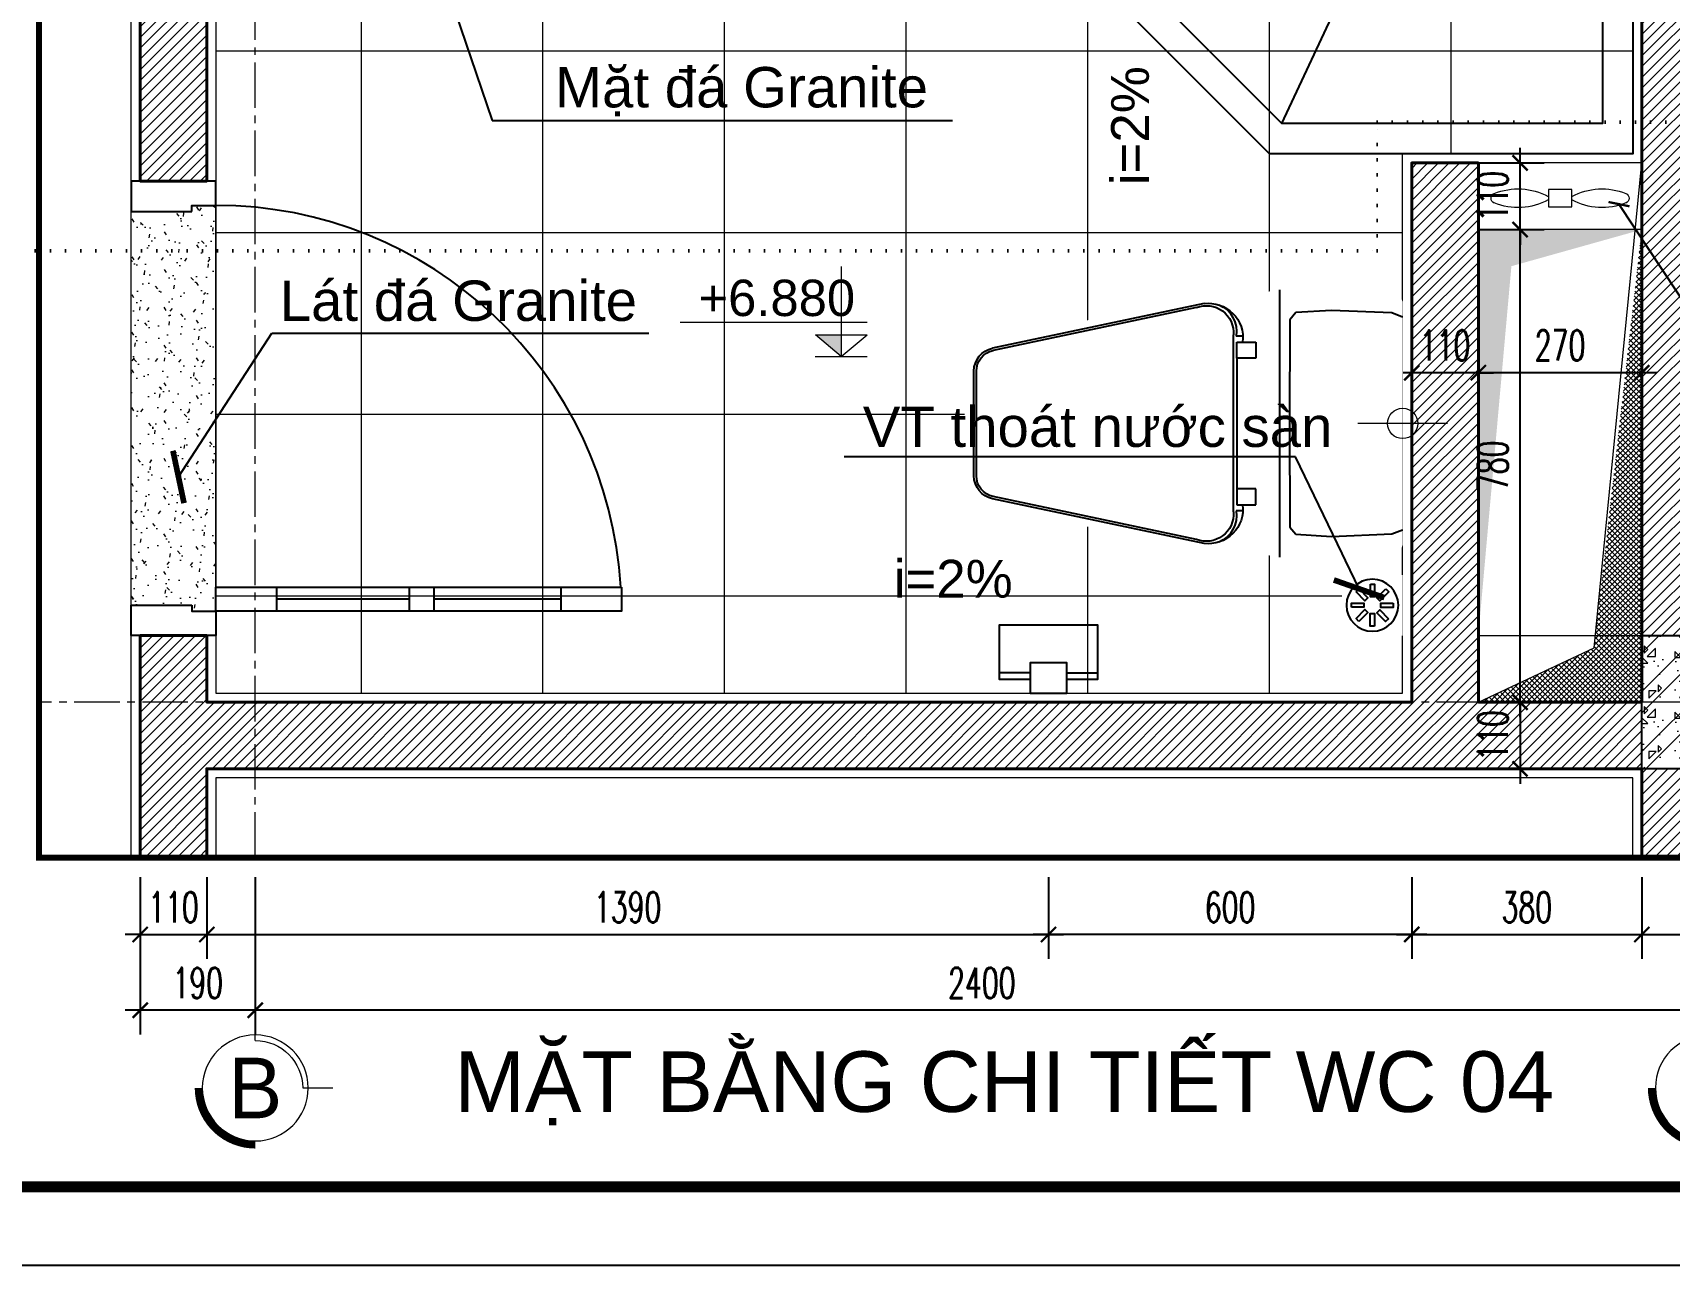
# Model space of a CAD drawing. Header units: millimetres. Extents: x -229618 to 2906, y -178063 to 96806.
# Drawn here: x -110505 to -107802, y -56426 to -54391 of the extents above; entities that cross this region are included whole.
import ezdxf
from ezdxf.enums import TextEntityAlignment as Align

# ---------------------------------------------------------------- set-up
doc = ezdxf.new("R2010")
doc.units = ezdxf.units.MM
doc.header["$LTSCALE"] = 200
doc.header["$MEASUREMENT"] = 0
doc.set_wipeout_variables(frame=1)
doc.header["$PDMODE"] = 3
doc.header["$PDSIZE"] = 50
for name, pattern in [('CENTER2', [1.125, 0.75, -0.125, 0.125, -0.125]), ('DASHED2', [0.375, 0.25, -0.125]), ('DOT2', [0.125, 0, -0.125]), ('HIDDEN2', [0.1875, 0.125, -0.0625])]:
    doc.linetypes.add(name, pattern=pattern)
doc.layers.get('0').update_dxf_attribs({"color": 95, "linetype": 'CONTINUOUS'})
doc.layers.get('DEFPOINTS').update_dxf_attribs({"linetype": 'CONTINUOUS'})
for name, color, linetype, lineweight in [('cat', 1, 'CONTINUOUS', 40), ('hatch', 250, 'CONTINUOUS', 5), ('KH cat', 2, 'HIDDEN2', 50), ('khuat', 8, 'DASHED2', 15), ('nho', 252, 'CONTINUOUS', 15), ('thay', 7, 'CONTINUOUS', 18), ('tim', 18, 'CENTER2', 9)]:
    doc.layers.add(name, color=color, linetype=linetype, lineweight=lineweight)
for name, color, linetype in [('COT', 2, 'CONTINUOUS'), ('CUA', 145, 'CONTINUOUS'), ('DIM', 251, 'CONTINUOUS'), ('KHUNGTEN', 7, 'CONTINUOUS'), ('NOITHAT', 99, 'CONTINUOUS'), ('TEXT', 33, 'CONTINUOUS')]:
    doc.layers.add(name, color=color, linetype=linetype)
doc.layers.add('in', color=203, linetype='CONTINUOUS', lineweight=5, plot=False)
doc.styles.add('Aria H iso', font='Vharial_0.ttf')
doc.styles.add('Arial iso', font='vnarial_0.ttf')
doc.styles.add('Arial N  iso', font='vnarialn_0.ttf')
doc.styles.add('dam', font='Vhavanb_0.ttf', dxfattribs={"width": 0.9, "height": 450})
doc.styles.add('NHO2', font='vncc-rms.shx', dxfattribs={"width": 0.65})
doc.styles.add('Scale', font='vnsimli.shx', dxfattribs={"width": 0.65, "bigfont": 'bigfont.shx'})
doc.dimstyles.new('Scale', dxfattribs={"dimscale": 75, "dimtxt": 2, "dimasz": 1, "dimexe": 1.6, "dimexo": 0, "dimgap": 0.8, "dimtad": 1, "dimdec": 0, "dimzin": 0, "dimdsep": 46, "dimtxsty": 'Scale', "dimblk": 'ARCHTICK', "dimcen": 0.1, "dimdle": 1, "dimclrd": 256, "dimclre": 256, "dimclrt": 3, "dimadec": 0, "dimazin": 0, "dimtfac": 1, "dimtdec": 0, "dimtix": 1, "dimtmove": 2, "dimatfit": 3, "dimldrblk": 'ARCHTICK', "dimfxl": 0, "dimtolj": 1, "dimtzin": 0, "dimarcsym": 0})

# ---------------------------------------------------------------- blocks, each defined once
blk = doc.blocks.new('KhungA3')
at = {"layer": 'DEFPOINTS', "color": 8}
blk.add_lwpolyline([(-3.74, 3.81), (416.31, 3.81), (416.31, 300.81), (-3.74, 300.81)], close=True, dxfattribs=at)
at = {"layer": 'KHUNGTEN', "color": 4, "const_width": 0.724}
blk.add_lwpolyline([(7.54, 8.99), (411.13, 8.99), (411.13, 295.64), (7.54, 295.64)], close=True, dxfattribs=at)
blk = doc.blocks.new('cao do')
at = {"layer": 'thay'}
for p, q in [((0, 444.6), (0, 0)), ((798.2, 170.2), (-128.3, 170.2)), ((0, 0), (-127.9, 106.1)), ((127.9, 106.1), (-127.9, 106.1)), ((0, 0), (127.9, 106.1))]:
    blk.add_line(p, q, dxfattribs=at)
at = {"layer": 'thay', "ltscale": 600}
blk.add_line((128.3, 0), (-128.3, 0), dxfattribs=at)
at = {"layer": 'thay', "color": 150, "ltscale": 600}
blk.add_solid([(0, 0), (0, 106.1), (127.9, 106.1)], dxfattribs=at)
at = {"layer": 'TEXT', "style": 'Arial N  iso'}
blk.add_attdef('%%P0.000', text='', height=200, dxfattribs=at).set_placement((69.5, 290), align=Align.MIDDLE_LEFT)
blk = doc.blocks.new('*U789')
at = {"layer": 'CUA'}
for p, q in [((-690, -460), (-690, -240)), ((-690, -710), (-690, -500))]:
    blk.add_line(p, q, dxfattribs=at)
for points in [[(-700, -100), (-710, -100), (-710, -140), (-750, -140), (-750, 0), (-700, 0)], [(-50, -100), (-40, -100), (-40, -140), (0, -140), (0, 0), (-50, 0)], [(-670, -810), (-710, -810), (-710, -140), (-670, -140)], [(-670, -240), (-710, -240), (-710, -140), (-670, -140)], [(-670, -500), (-710, -500), (-710, -460), (-670, -460)], [(-670, -810), (-710, -810), (-710, -710), (-670, -710)]]:
    blk.add_lwpolyline(points, close=True, dxfattribs=at)
blk.add_arc((-709.8, -140.1), 669.8, 273.4084, 0.006, dxfattribs=at)
blk = doc.blocks.new('A$C663E3045')
blk.add_wipeout([(0, 100), (100, 100), (100, 0), (0, 0)]).dxf.layer = 'NOITHAT'
at = {"layer": 'NOITHAT'}
for points in [[(53.3, 84.6), (46.4, 84.6), (46.4, 63.9), (53.3, 63.9)], [(27.8, 76.8), (23, 71.9), (37.6, 57.3), (42.5, 62.2)], [(76.8, 72.2), (71.9, 77), (57.3, 62.4), (62.2, 57.5)], [(15.4, 53.3), (15.4, 46.4), (36.1, 46.4), (36.1, 53.3)], [(23.2, 27.8), (28.1, 23), (42.7, 37.6), (37.8, 42.5)], [(46.7, 15.4), (53.6, 15.4), (53.6, 36.1), (46.7, 36.1)], [(72.2, 23.2), (77, 28.1), (62.4, 42.7), (57.5, 37.8)], [(84.6, 46.7), (84.6, 53.6), (63.9, 53.6), (63.9, 46.7)]]:
    blk.add_lwpolyline(points, close=True, dxfattribs=at)
at = {"layer": 'NOITHAT', "color": 8}
blk.add_circle((50, 50), 42.9, dxfattribs=at)
blk = doc.blocks.new('_ArchTick')
at = {"color": 0, "linetype": 'ByBlock', "const_width": 0.15}
blk.add_lwpolyline([(-0.5, -0.5), (0.5, 0.5)], dxfattribs=at)
blk = doc.blocks.new('*D1222')
at = {"layer": 'DEFPOINTS', "color": 0, "linetype": 'Continuous'}
for p in [(-110327, -55784.8), (-110217, -55784.8), (-110217, -55879.6)]:
    blk.add_point(p, dxfattribs=at)
at = {"layer": 'DIM', "linetype": 'Continuous', "lineweight": -2}
for p, q in [((-110327, -55784.8), (-110327, -55919.6)), ((-110217, -55784.8), (-110217, -55919.6)), ((-110327, -55879.6), (-110352, -55879.6)), ((-110327, -55879.6), (-110217, -55879.6)), ((-110217, -55879.6), (-110192, -55879.6))]:
    blk.add_line(p, q, dxfattribs=at)
at = {"layer": 'DIM', "linetype": 'Continuous', "lineweight": -2, "xscale": 25, "yscale": 25, "zscale": 25}
blk.add_blockref('_ArchTick', (-110327, -55879.6), dxfattribs=at)
at = {"layer": 'DIM', "linetype": 'Continuous', "lineweight": -2, "xscale": 25, "yscale": 25, "zscale": 25, "rotation": 180}
blk.add_blockref('_ArchTick', (-110217, -55879.6), dxfattribs=at)
at = {"layer": 'DIM', "color": 3, "linetype": 'Continuous', "insert": (-110272, -55834.6), "char_height": 50, "attachment_point": 5, "style": 'Scale'}
blk.add_mtext('\\A1;110', dxfattribs=at)
blk = doc.blocks.new('*D1223')
at = {"layer": 'DEFPOINTS', "color": 0, "linetype": 'Continuous'}
for p in [(-110217, -55784.8), (-108827, -55784.8), (-108827, -55879.6)]:
    blk.add_point(p, dxfattribs=at)
at = {"layer": 'DIM', "linetype": 'Continuous', "lineweight": -2}
for p, q in [((-110217, -55784.8), (-110217, -55919.6)), ((-108827, -55784.8), (-108827, -55919.6)), ((-110242, -55879.6), (-108802, -55879.6))]:
    blk.add_line(p, q, dxfattribs=at)
at = {"layer": 'DIM', "linetype": 'Continuous', "lineweight": -2, "xscale": 25, "yscale": 25, "zscale": 25, "rotation": 180}
blk.add_blockref('_ArchTick', (-110217, -55879.6), dxfattribs=at)
at = {"layer": 'DIM', "linetype": 'Continuous', "lineweight": -2, "xscale": 25, "yscale": 25, "zscale": 25}
blk.add_blockref('_ArchTick', (-108827, -55879.6), dxfattribs=at)
at = {"layer": 'DIM', "color": 3, "linetype": 'Continuous', "insert": (-109522, -55834.6), "char_height": 50, "attachment_point": 5, "style": 'Scale'}
blk.add_mtext('\\A1;1390', dxfattribs=at)
blk = doc.blocks.new('*D1224')
at = {"layer": 'DEFPOINTS', "color": 0, "linetype": 'Continuous'}
for p in [(-108227, -55784.8), (-107847, -55784.8), (-107847, -55879.6)]:
    blk.add_point(p, dxfattribs=at)
at = {"layer": 'DIM', "linetype": 'Continuous', "lineweight": -2}
for p, q in [((-108227, -55784.8), (-108227, -55919.6)), ((-107847, -55784.8), (-107847, -55919.6)), ((-108252, -55879.6), (-107822, -55879.6))]:
    blk.add_line(p, q, dxfattribs=at)
at = {"layer": 'DIM', "linetype": 'Continuous', "lineweight": -2, "xscale": 25, "yscale": 25, "zscale": 25, "rotation": 180}
blk.add_blockref('_ArchTick', (-108227, -55879.6), dxfattribs=at)
at = {"layer": 'DIM', "linetype": 'Continuous', "lineweight": -2, "xscale": 25, "yscale": 25, "zscale": 25}
blk.add_blockref('_ArchTick', (-107847, -55879.6), dxfattribs=at)
at = {"layer": 'DIM', "color": 3, "linetype": 'Continuous', "insert": (-108037, -55834.6), "char_height": 50, "attachment_point": 5, "style": 'Scale'}
blk.add_mtext('\\A1;380', dxfattribs=at)
blk = doc.blocks.new('*D1225')
at = {"layer": 'DEFPOINTS', "color": 0, "linetype": 'Continuous'}
for p in [(-107847, -55784.8), (-107627, -55784.8), (-107627, -55879.6)]:
    blk.add_point(p, dxfattribs=at)
at = {"layer": 'DIM', "linetype": 'Continuous', "lineweight": -2}
for p, q in [((-107847, -55784.8), (-107847, -55919.6)), ((-107627, -55784.8), (-107627, -55919.6)), ((-107872, -55879.6), (-107602, -55879.6))]:
    blk.add_line(p, q, dxfattribs=at)
at = {"layer": 'DIM', "linetype": 'Continuous', "lineweight": -2, "xscale": 25, "yscale": 25, "zscale": 25, "rotation": 180}
blk.add_blockref('_ArchTick', (-107847, -55879.6), dxfattribs=at)
at = {"layer": 'DIM', "linetype": 'Continuous', "lineweight": -2, "xscale": 25, "yscale": 25, "zscale": 25}
blk.add_blockref('_ArchTick', (-107627, -55879.6), dxfattribs=at)
at = {"layer": 'DIM', "color": 3, "linetype": 'Continuous', "insert": (-107737, -55834.6), "char_height": 50, "attachment_point": 5, "style": 'Scale'}
blk.add_mtext('\\A1;220', dxfattribs=at)
blk = doc.blocks.new('*U871')
at = {"layer": 'thay', "ltscale": 600}
for p, q in [((0, -200), (0, 0)), ((313, -513), (513, -513))]:
    blk.add_line(p, q, dxfattribs=at)
at = {"layer": 'thay', "ltscale": 600, "const_width": 50}
blk.add_lwpolyline([(-375, -513, 0.414214), (0, -888, 0.414214)], format="xyb", dxfattribs=at)
at = {"layer": 'thay', "ltscale": 600}
blk.add_circle((0, -513), 350, dxfattribs=at)
blk.add_arc((0, -513), 313, 0, 90, dxfattribs=at)
at = {"layer": 'TEXT', "linetype": 'Continuous', "style": 'Aria H iso'}
blk.add_attdef('A', text='', height=350, dxfattribs=at).set_placement((0, -671), align=Align.CENTER)
blk = doc.blocks.new('*D1237')
at = {"layer": 'DEFPOINTS', "color": 0}
for p in [(-108117, -54716.1), (-108048.1, -54716.1), (-108117, -55496.1)]:
    blk.add_point(p, dxfattribs=at)
at = {"layer": 'DIM', "lineweight": -2}
for p, q in [((-108048.1, -55521.1), (-108048.1, -54691.1)), ((-108117, -54716.1), (-108008.1, -54716.1)), ((-108117, -55496.1), (-108008.1, -55496.1))]:
    blk.add_line(p, q, dxfattribs=at)
at = {"layer": 'DIM', "lineweight": -2, "xscale": 25, "yscale": 25, "zscale": 25}
for p, rotation in [((-108048.1, -54716.1), 90), ((-108048.1, -55496.1), 270)]:
    blk.add_blockref('_ArchTick', p, dxfattribs=dict(at, rotation=rotation))
at = {"layer": 'DIM', "color": 3, "insert": (-108093.1, -55106.1), "char_height": 50, "attachment_point": 5, "rotation": 90, "style": 'Scale'}
blk.add_mtext('\\A1;780', dxfattribs=at)
blk = doc.blocks.new('*D1238')
at = {"layer": 'DEFPOINTS', "color": 0}
for p in [(-108117, -54889.4), (-107847, -54889.4), (-108117, -54952.3)]:
    blk.add_point(p, dxfattribs=at)
at = {"layer": 'DIM', "lineweight": -2}
for p, q in [((-108117, -54889.4), (-108117, -54992.3)), ((-107847, -54889.4), (-107847, -54992.3)), ((-107822, -54952.3), (-108142, -54952.3))]:
    blk.add_line(p, q, dxfattribs=at)
at = {"layer": 'DIM', "lineweight": -2, "xscale": 25, "yscale": 25, "zscale": 25, "rotation": 180}
blk.add_blockref('_ArchTick', (-108117, -54952.3), dxfattribs=at)
at = {"layer": 'DIM', "lineweight": -2, "xscale": 25, "yscale": 25, "zscale": 25}
blk.add_blockref('_ArchTick', (-107847, -54952.3), dxfattribs=at)
at = {"layer": 'DIM', "color": 3, "insert": (-107982, -54907.3), "char_height": 50, "attachment_point": 5, "style": 'Scale'}
blk.add_mtext('\\A1;270', dxfattribs=at)
blk = doc.blocks.new('*D1239')
at = {"layer": 'DEFPOINTS', "color": 0}
for p in [(-108227, -54883.2), (-108117, -54889.4), (-108227, -54952.3)]:
    blk.add_point(p, dxfattribs=at)
at = {"layer": 'DIM', "lineweight": -2}
for p, q in [((-108227, -54883.2), (-108227, -54992.3)), ((-108117, -54889.4), (-108117, -54992.3)), ((-108227, -54952.3), (-108252, -54952.3)), ((-108117, -54952.3), (-108227, -54952.3)), ((-108117, -54952.3), (-108092, -54952.3))]:
    blk.add_line(p, q, dxfattribs=at)
at = {"layer": 'DIM', "lineweight": -2, "xscale": 25, "yscale": 25, "zscale": 25}
blk.add_blockref('_ArchTick', (-108227, -54952.3), dxfattribs=at)
at = {"layer": 'DIM', "lineweight": -2, "xscale": 25, "yscale": 25, "zscale": 25, "rotation": 180}
blk.add_blockref('_ArchTick', (-108117, -54952.3), dxfattribs=at)
at = {"layer": 'DIM', "color": 3, "insert": (-108172, -54907.3), "char_height": 50, "attachment_point": 5, "style": 'Scale'}
blk.add_mtext('\\A1;110', dxfattribs=at)
blk = doc.blocks.new('*D1240')
at = {"layer": 'DEFPOINTS', "color": 0}
for p in [(-108117, -55496.1), (-108122.2, -55606.1), (-108048.1, -55606.1)]:
    blk.add_point(p, dxfattribs=at)
at = {"layer": 'DIM', "lineweight": -2}
for p, q in [((-108048.1, -55496.1), (-108048.1, -55471.1)), ((-108117, -55496.1), (-108008.1, -55496.1)), ((-108048.1, -55496.1), (-108048.1, -55606.1)), ((-108122.2, -55606.1), (-108008.1, -55606.1)), ((-108048.1, -55606.1), (-108048.1, -55631.1))]:
    blk.add_line(p, q, dxfattribs=at)
at = {"layer": 'DIM', "lineweight": -2, "xscale": 25, "yscale": 25, "zscale": 25}
for p, rotation in [((-108048.1, -55496.1), 270), ((-108048.1, -55606.1), 90)]:
    blk.add_blockref('_ArchTick', p, dxfattribs=dict(at, rotation=rotation))
at = {"layer": 'DIM', "color": 3, "insert": (-108093.1, -55551.1), "char_height": 50, "attachment_point": 5, "rotation": 90, "style": 'Scale'}
blk.add_mtext('\\A1;110', dxfattribs=at)
blk = doc.blocks.new('*D1241')
at = {"layer": 'DEFPOINTS', "color": 0}
for p in [(-108122.2, -54606.1), (-108048.1, -54606.1), (-108117, -54716.1)]:
    blk.add_point(p, dxfattribs=at)
at = {"layer": 'DIM', "lineweight": -2}
for p, q in [((-108048.1, -54606.1), (-108048.1, -54581.1)), ((-108122.2, -54606.1), (-108008.1, -54606.1)), ((-108048.1, -54716.1), (-108048.1, -54606.1)), ((-108117, -54716.1), (-108008.1, -54716.1)), ((-108048.1, -54716.1), (-108048.1, -54741.1))]:
    blk.add_line(p, q, dxfattribs=at)
at = {"layer": 'DIM', "lineweight": -2, "xscale": 25, "yscale": 25, "zscale": 25}
for p, rotation in [((-108048.1, -54606.1), 270), ((-108048.1, -54716.1), 90)]:
    blk.add_blockref('_ArchTick', p, dxfattribs=dict(at, rotation=rotation))
at = {"layer": 'DIM', "color": 3, "insert": (-108093.1, -54661.1), "char_height": 50, "attachment_point": 5, "rotation": 90, "style": 'Scale'}
blk.add_mtext('\\A1;110', dxfattribs=at)
blk = doc.blocks.new('bon tam dung 1000x1000')
for p, q in [((-276524.6, -29330.1), (-275741, -28963.7)), ((-275717.5, -28987.2), (-276083.9, -29770.8))]:
    blk.add_line(p, q)
blk.add_lwpolyline([(-276104.6, -29820.8), (-275504.6, -29820.8), (-275504.6, -28750.8), (-276574.6, -28750.8), (-276574.6, -29350.8), (-276104.6, -29820.8)])
blk.add_lwpolyline([(-276083.9, -29770.8), (-275554.6, -29770.8), (-275554.6, -28800.8), (-276524.6, -28800.8), (-276524.6, -29330.1)], close=True)
blk.add_circle((-275698.3, -28944.5), 46.9)
blk = doc.blocks.new('wc')
at = {"linetype": 'Continuous'}
blk.add_wipeout([(-723.1, -111.7), (-694.9, -142.8), (-203.4, -220.5), (-19.8, -223.3), (-5.6, -215.7), (0, -200.7), (0, 200.7), (-5.6, 215.7), (-19.8, 223.3), (-203.4, 220.5), (-694.9, 142.8), (-723.1, 111.7)], dxfattribs=at)
for p, q in [((-203.4, 220.5), (-203.4, 0)), ((-340.5, 191.3), (-676.5, 120.4)), ((-186.3, 170.9), (-187.1, 0)), ((-176.6, 182.9), (-186.3, 170.9)), ((-117.5, 186.4), (-176.6, 182.9)), ((-18.1, 182.4), (-117.5, 186.4)), ((0, 175.3), (-18.1, 182.4)), ((-279.5, 0), (-279.5, 146.1)), ((-274.1, 134.4), (-264.3, 134.4)), ((-274.1, 107.7), (-274.1, 134.4)), ((-264.3, 134.4), (-242.6, 134.4)), ((-242.6, 134.4), (-242.6, 107.7)), ((-704, 0), (-704, 86.6)), ((-242.6, 107.7), (-274.1, 107.7)), ((-704, -86.6), (-704, 0)), ((-279.5, -146.1), (-279.5, 0)), ((-203.4, 0), (-203.4, -220.5)), ((-203.4, 0), (-203.4, 0)), ((-187.1, 0), (-186.3, -170.9)), ((-242.6, -107.7), (-274.1, -107.7)), ((-274.1, -107.7), (-274.1, -134.4)), ((-242.6, -134.4), (-242.6, -107.7)), ((-340.5, -191.3), (-676.5, -120.4)), ((-274.1, -134.4), (-264.3, -134.4)), ((-264.3, -134.4), (-242.6, -134.4)), ((-186.3, -170.9), (-176.6, -182.9)), ((-176.6, -182.9), (-117.5, -186.4)), ((-117.5, -186.4), (-18.1, -182.4)), ((-18.1, -182.4), (0, -175.3))]:
    blk.add_line(p, q, dxfattribs=at)
at = {"color": 251}
for p, q in [((-327.9, 198.1), (-677.3, 124.3)), ((-264.2, 144.1), (-275.1, 144.1)), ((-708, 0), (-708, 86.6)), ((-274.1, 107.7), (-274.1, 0)), ((-708, -86.6), (-708, 0)), ((-274.1, 0), (-274.1, -107.7)), ((-327.9, -198.1), (-677.3, -124.3)), ((-264.2, -144.1), (-275.1, -144.1))]:
    blk.add_line(p, q, dxfattribs=at)
at = {"linetype": 'Continuous', "extrusion": (0, 0, -1)}
for centre, major_axis, start_param, end_param in [((-324.2, 149.6), (-31.7, 31.7), 0.411322, 2.433629), ((-669.3, 86.4), (-24.6, 24.6), -0.780297, 0.577362), ((-669.3, -86.4), (-24.6, -24.6), 5.705824, 7.063482), ((-324.2, -149.6), (-31.7, 31.7), 2.27876, 4.301067)]:
    blk.add_ellipse(centre, major_axis=major_axis, ratio=1, start_param=start_param, end_param=end_param, dxfattribs=at)
at = {"color": 251, "extrusion": (0, 0, -1)}
for centre, major_axis, start_param, end_param in [((-321, 141.4), (-40.4, -40.4), 2.23467, 4.050282), ((-321.4, 152.2), (-33.3, 33.3), 1.170519, 2.529389), ((-669.3, 86.4), (-27.4, -27.4), 0.790229, 2.148158), ((-669.3, -86.4), (-27.4, 27.4), 4.135027, 5.492956), ((-321, -141.4), (-40.4, -40.4), 3.803699, 5.619311), ((-321.4, -152.2), (-33.3, -33.3), 3.753796, 5.112666)]:
    blk.add_ellipse(centre, major_axis=major_axis, ratio=1, start_param=start_param, end_param=end_param, dxfattribs=at)
at = {"layer": 'nho', "linetype": 'Continuous', "ltscale": 0.2}
blk.add_line((74.3, 0), (-74.3, 0), dxfattribs=at)
at = {"layer": 'nho'}
blk.add_circle((0, 0), 25, dxfattribs=at)
blk = doc.blocks.new('A$C3018186F')
for p, q in [((50.7, 78.8), (0, 78.8)), ((111.3, 78.8), (162, 78.8))]:
    blk.add_line(p, q)
for points in [[(50.7, 87.5), (50.7, 112.3), (111.3, 112.3), (111.3, 87.5)], [(50.7, 90), (0, 90), (0, 0), (162, 0), (162, 90), (111.3, 90)], [(111.3, 87.5), (111.3, 62.7), (50.7, 62.7), (50.7, 87.5)]]:
    blk.add_lwpolyline(points)
blk = doc.blocks.new('*D1242')
at = {"layer": 'DEFPOINTS', "color": 0}
for p in [(-108827, -55784.8), (-108227, -55784.8), (-108827, -55879.6)]:
    blk.add_point(p, dxfattribs=at)
at = {"layer": 'DIM', "lineweight": -2}
for p, q in [((-108827, -55784.8), (-108827, -55919.6)), ((-108227, -55784.8), (-108227, -55919.6)), ((-108202, -55879.6), (-108852, -55879.6))]:
    blk.add_line(p, q, dxfattribs=at)
at = {"layer": 'DIM', "lineweight": -2, "xscale": 25, "yscale": 25, "zscale": 25, "rotation": 180}
blk.add_blockref('_ArchTick', (-108827, -55879.6), dxfattribs=at)
at = {"layer": 'DIM', "lineweight": -2, "xscale": 25, "yscale": 25, "zscale": 25}
blk.add_blockref('_ArchTick', (-108227, -55879.6), dxfattribs=at)
at = {"layer": 'DIM', "color": 3, "insert": (-108527, -55834.6), "char_height": 50, "attachment_point": 5, "style": 'Scale'}
blk.add_mtext('\\A1;600', dxfattribs=at)
blk = doc.blocks.new('*D1243')
at = {"layer": 'DEFPOINTS', "color": 0}
for p in [(-110137, -55784.8), (-107737, -55784.8), (-110137, -56004.6)]:
    blk.add_point(p, dxfattribs=at)
at = {"layer": 'DIM', "lineweight": -2}
for p, q in [((-110137, -55784.8), (-110137, -56044.6)), ((-107737, -55784.8), (-107737, -56044.6)), ((-107712, -56004.6), (-110162, -56004.6))]:
    blk.add_line(p, q, dxfattribs=at)
at = {"layer": 'DIM', "lineweight": -2, "xscale": 25, "yscale": 25, "zscale": 25, "rotation": 180}
blk.add_blockref('_ArchTick', (-110137, -56004.6), dxfattribs=at)
at = {"layer": 'DIM', "lineweight": -2, "xscale": 25, "yscale": 25, "zscale": 25}
blk.add_blockref('_ArchTick', (-107737, -56004.6), dxfattribs=at)
at = {"layer": 'DIM', "color": 3, "insert": (-108937, -55959.6), "char_height": 50, "attachment_point": 5, "style": 'Scale'}
blk.add_mtext('\\A1;2400', dxfattribs=at)
blk = doc.blocks.new('*D1244')
at = {"layer": 'DEFPOINTS', "color": 0}
for p in [(-110327, -55784.8), (-110137, -55784.8), (-110327, -56004.6)]:
    blk.add_point(p, dxfattribs=at)
at = {"layer": 'DIM', "lineweight": -2}
for p, q in [((-110327, -55784.8), (-110327, -56044.6)), ((-110137, -55784.8), (-110137, -56044.6)), ((-110112, -56004.6), (-110352, -56004.6))]:
    blk.add_line(p, q, dxfattribs=at)
at = {"layer": 'DIM', "lineweight": -2, "xscale": 25, "yscale": 25, "zscale": 25, "rotation": 180}
blk.add_blockref('_ArchTick', (-110327, -56004.6), dxfattribs=at)
at = {"layer": 'DIM', "lineweight": -2, "xscale": 25, "yscale": 25, "zscale": 25}
blk.add_blockref('_ArchTick', (-110137, -56004.6), dxfattribs=at)
at = {"layer": 'DIM', "color": 3, "insert": (-110232, -55959.6), "char_height": 50, "attachment_point": 5, "style": 'Scale'}
blk.add_mtext('\\A1;190', dxfattribs=at)
blk = doc.blocks.new('quatthongjo')
at = {"layer": 'nho'}
blk.add_lwpolyline([(-19.4, 0), (19.4, 0), (19.4, -28.5), (-19.4, -28.5)], close=True, dxfattribs=at)
for centre, radius, start, end in [((-69.4, -103.3), 104.4, 61.4094, 112.1559), ((69.4, -103.3), 104.4, 67.8441, 118.5906), ((-105.6, -14.5), 8.45, 112.1559, 247.8441), ((-69.4, 74.4), 104.4, 247.8441, 298.5906), ((69.4, 74.4), 104.4, 241.4094, 292.1559), ((105.6, -14.5), 8.45, 292.1559, 67.8441)]:
    blk.add_arc(centre, radius, start, end, dxfattribs=at)

msp = doc.modelspace()

# ---------------------------------------------------------------- hatches: boundary and pattern name
at = {"layer": 'hatch', "linetype": 'Continuous'}
h = msp.add_hatch(dxfattribs=at)
h.set_pattern_fill('ANSI31', color=256, scale=100, style=0)
h.set_pattern_definition([(45, (-285883.295, -7199.217), (-8.8388348, 8.8388348), [])])
h.paths.add_polyline_path([(-107847, -54606.1), (-107847, -53506.1), (-107932, -53506.1), (-107932, -53286.1), (-107847, -53286.1), (-107847, -53045.2), (-107627, -53045.2), (-107627, -55386.1), (-107847, -55386.1)])
h.paths.add_polyline_path([(-110494, -53286.1), (-108962, -53286.1), (-108962, -53506.1), (-110217, -53506.1), (-110217, -54636.1), (-110327, -54636.1), (-110327, -53506.1), (-110494, -53506.1)])
h.paths.add_polyline_path([(-110327, -55386.1), (-110217, -55386.1), (-110217, -55496.1), (-108227, -55496.1), (-108227, -54606.1), (-108117, -54606.1), (-108117, -55496.1), (-107847, -55496.1), (-107847, -55606.1), (-110217, -55606.1), (-110217, -55752.8), (-110327, -55752.8)])
edge = h.paths.add_edge_path()
edge.add_arc((-107748.4, -55552.8), 200, 270, 307.3846, ccw=False)
edge.add_line((-107748.4, -55752.8), (-107847, -55752.8))
edge.add_line((-107847, -55752.8), (-107847, -55606.1))
edge.add_line((-107847, -55606.1), (-107627, -55606.1))
edge.add_line((-107627, -55606.1), (-107627, -55711.7))
h = msp.add_hatch(dxfattribs=at)
h.set_pattern_fill('_USER', color=256, scale=300, angle=90, style=0, double=1, pattern_type=0)
h.set_pattern_definition([(90, (-107862, -53521.05), (300, 2e-14), []), (7e-15, (-107862, -53521.05), (4e-14, -300), [])])
h.paths.add_polyline_path([(-107862, -53521.1), (-107862, -54591.1), (-108242, -54591.1), (-108242, -55481.1), (-110202, -55481.1), (-110202, -55386.1), (-110202, -54636.1), (-110202, -53521.1)])
h = msp.add_hatch(dxfattribs=at)
h.set_pattern_fill('CATTHO', color=256, scale=20, angle=-90, style=0)
h.set_pattern_definition([(232.5, (-110342.002, -55346.054), (-38.5365, 1.2599), [6, -30.4, 0, -34, 0, -32.5]), (262.5, (-110342, -55346.054), (-56.443, -35.3955), [6, -16.4, 0, -27.4, 0, -10.5]), (302.5, (-110342.002, -55321.454), (-0.1132, -62.2828), [6, -10, 0, -36, 0, -47]), (312.5, (-110342, -55321.454), (-17.5535, -60.1225), [6, -5, 0, -23.6, 0, -27])])
h.paths.add_polyline_path([(-110242, -54686.1), (-110242, -54676.1), (-110202, -54676.1), (-110202, -55346.1), (-110242, -55346.1), (-110242, -55336.1), (-110342, -55336.1), (-110342, -54686.1)])
at = {"layer": 'hatch'}
h = msp.add_hatch(dxfattribs=at)
h.set_pattern_fill('ANSI37', color=256, scale=50, angle=90, style=0)
h.set_pattern_definition([(45, (-108117.002, -55496.0537), (4.419417, -4.419417), []), (315, (-108117.002, -55496.0537), (-4.419417, -4.419417), [])])
h.paths.add_polyline_path([(-107847, -54716.1), (-107847, -55496.1), (-108117, -55496.1), (-107925.9, -55406.3)])
h = msp.add_hatch(dxfattribs=at)
h.set_pattern_fill('DOTS', color=256, scale=50, style=0)
h.set_pattern_definition([(180, (-107847.0018, -55386.0537), (-1.5625, 3.125), [0, -3.125])])
h.paths.add_polyline_path([(-108117, -54716.1), (-107847, -54716.1), (-108062.4, -54776.5), (-108117, -55386.1)])
h = msp.add_hatch(dxfattribs=at)
h.set_pattern_fill('BT', color=256, scale=100, style=0)
h.set_pattern_definition([(0, (83.29, 12.83), (0, 100), [0, -100]), (0, (12.65, 56.06), (0, 100), [0, -100]), (0, (15.78, 38.46), (0, 100), [0, -100]), (0, (51, 46.67), (0, 100), [0, -100]), (0, (32.02, 75.43), (0, 100), [0, -100]), (0, (26.93, 62.72), (0, 100), [0, -100]), (0, (35.94, 84.04), (0, 100), [0, -100]), (0, (22.04, 92.45), (0, 100), [0, -100]), (0, (41.22, 70.54), (0, 100), [0, -100]), (0, (9.13, 70.93), (0, 100), [0, -100]), (0, (73.12, 71.32), (0, 100), [0, -100]), (0, (87.6, 74.06), (0, 100), [0, -100]), (0, (80.16, 63.89), (0, 100), [0, -100]), (0, (82.32, 50.2), (0, 100), [0, -100]), (0, (56.29, 62.13), (0, 100), [0, -100]), (0, (55.51, 34.55), (0, 100), [0, -100]), (0, (55.51, 25.94), (0, 100), [0, -100]), (0, (8.15, 23.98), (0, 100), [0, -100]), (0, (47.68, 35.72), (0, 100), [0, -100]), (0, (48.07, 2.46), (0, 100), [0, -100]), (0, (37.31, 23.79), (0, 100), [0, -100]), (0, (38.09, 14), (0, 100), [0, -100]), (0, (25.17, 6.77), (0, 100), [0, -100]), (0, (31.83, 20.07), (0, 100), [0, -100]), (0, (27.13, 24.18), (0, 100), [0, -100]), (45, (79.99, 21.105), (0, 100.00003), [8, -133.4214]), (135, (85.65, 26.76), (-100.00003, 0), [8, -133.4214]), (270, (79.99, 32.42), (100, -2e-14), [11.3137, -88.6863]), (180, (76.52, 22.38), (-1e-14, -100), [12, -88]), (270, (64.52, 22.38), (100, -2e-14), [12, -88]), (45, (64.52, 10.38), (0, 100.00003), [16.9706, -124.4508]), (90, (39.51, 29.29), (-100, 6e-15), [16.8, -83.2]), (180, (39.51, 46.09), (-1e-14, -100), [16.8, -83.2]), (315, (22.714, 46.095), (100.00003, -2e-14), [23.7588, -117.6626]), (135, (25.28, 11.31), (-100.00003, 0), [7, -134.4214]), (225, (20.33, 16.26), (-1e-14, -100.00003), [7, -134.4214]), (0, (15.38, 11.31), (0, 100), [9.8995, -90.1005]), (0, (61.83, 78.92), (0, 100), [13.75, -86.25]), (90, (75.58, 78.92), (-100, 6e-15), [13.75, -86.25]), (225, (75.584, 92.67), (-1e-14, -100.00003), [19.4454, -121.9759]), (270, (50.27, 80.91), (100, -2e-14), [12.5, -87.5]), (0, (50.27, 68.41), (0, 100), [12.5, -87.5]), (135, (62.77, 68.41), (-100.00003, 0), [17.6777, -123.7437]), (45, (56.63, 84.76), (0, 100.00003), [8.5, -132.9214]), (135, (62.64, 90.77), (-100.00003, 0), [8.5, -132.9214]), (270, (56.63, 96.78), (100, -2e-14), [12.0208, -87.9792]), (135, (17.366, 77.56), (-100.00003, 0), [14.1421, -127.2792]), (0, (7.37, 77.56), (0, 100), [10, -90]), (270, (7.37, 87.56), (100, -2e-14), [10, -90]), (45, (0, 0), (-49.497475, 49.497475), []), (45, (35, 0), (-49.497475, 49.497475), [])])
h.paths.add_polyline_path([(-107847, -55386.1), (-107627, -55386.1), (-107627, -55606.1), (-107847, -55606.1)])

# ---------------------------------------------------------------- linework, layer by layer
at = {"layer": 'cat', "linetype": 'Continuous'}
for points in [[(-108117, -54606.1), (-108117, -55496.1), (-107847, -55496.1), (-107847, -54606.1), (-107847, -53506.1), (-107932, -53506.1), (-107932, -53286.1), (-107847, -53286.1), (-107847, -53045.2)], [(-110494, -53286.1), (-108962, -53286.1), (-108962, -53506.1), (-110217, -53506.1), (-110217, -54636.1), (-110327, -54636.1), (-110327, -53506.1), (-110494, -53506.1)], [(-110327, -55752.8), (-110327, -55386.1), (-110217, -55386.1), (-110217, -55496.1), (-108227, -55496.1), (-108227, -54606.1), (-108117, -54606.1)], [(-107847, -55752.8), (-107847, -55606.1), (-110217, -55606.1), (-110217, -55752.8)]]:
    msp.add_lwpolyline(points, dxfattribs=at)
at = {"layer": 'COT', "linetype": 'Continuous'}
msp.add_lwpolyline([(-107847, -55606.1), (-107847, -55386.1), (-107627, -55386.1), (-107627, -55606.1)], close=True, dxfattribs=at)
at = {"layer": 'hatch'}
for p, q in [((-107925.9, -55406.3), (-107847, -54606.1)), ((-110202, -54636.1), (-110202, -55386.1)), ((-108117, -55496.1), (-107925.9, -55406.3))]:
    msp.add_line(p, q, dxfattribs=at)
at = {"layer": 'hatch', "linetype": 'Continuous'}
msp.add_line((-110342, -55336.1), (-110342, -54686.1), dxfattribs=at)
for points in [[(-110342, -55752.8), (-110342, -55386.1), (-110202, -55386.1), (-110202, -55481.1), (-108242, -55481.1), (-108242, -54591.1), (-107862, -54591.1), (-107862, -53521.1), (-110202, -53521.1), (-110202, -54636.1), (-110342, -54636.1), (-110342, -53521.1), (-110494, -53521.1)], [(-107862, -55752.8), (-107862, -55621.1), (-110202, -55621.1), (-110202, -55752.8)]]:
    msp.add_lwpolyline(points, dxfattribs=at)
at = {"layer": 'in'}
msp.add_lwpolyline([(-115925.5, -49000.5), (-105424.4, -49000.5), (-105424.4, -56425.5), (-115925.5, -56425.5)], close=True, dxfattribs=at)
at = {"layer": 'KH cat', "linetype": 'DOT2'}
msp.add_lwpolyline([(-110877, -54751.4), (-108284.2, -54751.4), (-108284.2, -54539), (-107097.1, -54539)], dxfattribs=at)
at = {"layer": 'khuat', "color": 5, "const_width": 10}
msp.add_lwpolyline([(-107548.4, -55552.8), (-107548.4, -53045.2), (-110294, -53045.2, 0.414214), (-110494, -53245.2), (-110494, -55752.8), (-107748.4, -55752.8, 0.414214)], format="xyb", close=True, dxfattribs=at)
at = {"layer": 'thay'}
for p, q in [((-107847, -54606.1), (-108117, -54606.1)), ((-107847, -54716.1), (-108117, -54716.1))]:
    msp.add_line(p, q, dxfattribs=at)
at = {"layer": 'thay', "linetype": 'Continuous'}
for p, q in [((-110202, -55386.1), (-110202, -54636.1)), ((-108117, -55386.1), (-107847, -55386.1))]:
    msp.add_line(p, q, dxfattribs=at)
for points in [[(-108743.6, -54711.6, 0, 23.8, 0), (-108743.6, -54646.9, 0, 0, 0), (-108743.6, -54429.1, 0, 0, 0)], [(-108801.3, -55339.5, 0, 23.8, 0), (-108866, -55339.5, 0, 0, 0), (-109083.8, -55339.5, 0, 0, 0)]]:
    msp.add_lwpolyline(points, format="xyseb", dxfattribs=at)
at = {"layer": 'tim', "ltscale": 0.5}
for p, q in [((-110137, -55752.8), (-110137, -53045.2)), ((-107548.4, -55496.1), (-110494, -55496.1))]:
    msp.add_line(p, q, dxfattribs=at)

# ---------------------------------------------------------------- block references
at = {"layer": 'DIM', "xscale": -1}
msp.add_blockref('quatthongjo', (-107982, -54649.9), dxfattribs=at)
at = {"layer": 'DIM', "linetype": 'Continuous'}
ref = msp.add_blockref('cao do', (-109169.3, -54925.4), dxfattribs=dict(at, xscale=-0.3333333333139308, yscale=0.3333333333139308, zscale=0.3333333333333333))
ref.add_attrib('%%P0.000', '+6.880', dxfattribs={"layer": 'TEXT', "height": 60, "style": 'Arial N  iso'}).set_placement((-109405, -54828.8), align=Align.MIDDLE_LEFT)
at = {"layer": 'DIM', "xscale": -0.25, "yscale": 0.25, "zscale": 0.25, "rotation": 270}
for p in [(-110008.7, -56132.9), (-107608.7, -56132.9)]:
    msp.add_blockref('*U871', p, dxfattribs=at)
at = {"layer": 'NOITHAT', "linetype": 'Continuous', "xscale": -1, "rotation": 270}
msp.add_blockref('bon tam dung 1000x1000', (-79111.2, 221983.5), dxfattribs=at)
at = {"layer": 'NOITHAT', "linetype": 'Continuous', "ltscale": 3, "xscale": -1, "rotation": 180}
msp.add_blockref('A$C3018186F', (-108908, -55368.7), dxfattribs=at)
at = {"layer": 'thay', "xscale": 25, "yscale": 25, "zscale": 25.00000000000003}
msp.add_blockref('KhungA3', (-115832, -56520.9), dxfattribs=at)
at = {"layer": 'thay', "linetype": 'Continuous', "rotation": 90}
msp.add_blockref('*U789', (-110342, -54636.1), dxfattribs=at)

# ---------------------------------------------------------------- texts
at = {"layer": 'TEXT'}
for s, height, style, p in [('MÆt ®¸ Granite', 66.667, 'Arial iso', (-109641.8, -54514.4)), ('L¸t ®¸ Granite ', 66.667, 'Arial iso', (-110096.6, -54866.8)), ('i=2%%%', 62.5, 'Arial iso', (-109082.6, -55323.7)), ('mÆt b»ng chi tiÕt wc 04', 100, 'Aria H iso', (-109807.9, -56172.4))]:
    msp.add_text(s, height=height, dxfattribs=dict(at, style=style)).set_placement(p)
at = {"layer": 'TEXT', "style": 'Arial iso'}
msp.add_text('i=2%%%', height=62.5, rotation=90, dxfattribs=at).set_placement((-108661, -54642.9))
at = {"layer": 'TEXT', "linetype": 'Continuous', "style": 'dam'}
msp.add_text('b', height=100, dxfattribs=at).set_placement((-110137, -56132.9), align=Align.MIDDLE)

# ---------------------------------------------------------------- dimensions: what is measured, and where the dimension line sits
at = {"layer": 'DIM'}
for base, p1, p2, angle, picture, middle in [((-108048.1, -54606.1), (-108117, -54716.1), (-108122.2, -54606.1), 90, '*D1241', (-108093.1, -54661.1)), ((-108048.1, -54716.1), (-108117, -55496.1), (-108117, -54716.1), 90, '*D1237', (-108093.1, -55106.1)), ((-108227, -54952.3), (-108117, -54889.4), (-108227, -54883.2), 0, '*D1239', (-108172, -54907.3)), ((-108117, -54952.3), (-107847, -54889.4), (-108117, -54889.4), 0, '*D1238', (-107982, -54907.3)), ((-108048.1, -55606.1), (-108117, -55496.1), (-108122.2, -55606.1), 90, '*D1240', (-108093.1, -55551.1)), ((-110327, -56004.6), (-110137, -55784.8), (-110327, -55784.8), 0, '*D1244', (-110232, -55959.6)), ((-110137, -56004.6), (-107737, -55784.8), (-110137, -55784.8), 0, '*D1243', (-108937, -55959.6)), ((-108827, -55879.6), (-108227, -55784.8), (-108827, -55784.8), 0, '*D1242', (-108527, -55834.6))]:
    dim = msp.add_linear_dim(base=base, p1=p1, p2=p2, angle=angle, dimstyle='Scale', override={"dimscale": 25}, dxfattribs=at)
    dim.commit()
    dim.dimension.update_dxf_attribs({"geometry": picture, "text_midpoint": middle})
at = {"layer": 'DIM', "linetype": 'Continuous'}
for base, p1, p2, picture, middle in [((-110217, -55879.6), (-110327, -55784.8), (-110217, -55784.8), '*D1222', (-110272, -55834.6)), ((-108827, -55879.6), (-110217, -55784.8), (-108827, -55784.8), '*D1223', (-109522, -55834.6)), ((-107847, -55879.6), (-108227, -55784.8), (-107847, -55784.8), '*D1224', (-108037, -55834.6)), ((-107627, -55879.6), (-107847, -55784.8), (-107627, -55784.8), '*D1225', (-107737, -55834.6))]:
    dim = msp.add_linear_dim(base=base, p1=p1, p2=p2, angle=0, dimstyle='Scale', override={"dimscale": 25, "dimfxl": 70}, dxfattribs=at)
    dim.commit()
    dim.dimension.update_dxf_attribs({"geometry": picture, "text_midpoint": middle})

# ---------------------------------------------------------------- leaders
at = {"layer": 'DIM', "ltscale": 2.5}
for points in [[(-109921, -54020.8), (-109745.8, -54535.8), (-108985.2, -54535.8)], [(-107884.7, -54674.1), (-107681.9, -54981.8), (-106712, -54981.8)]]:
    msp.add_leader(points, dimstyle='Scale', override={"dimscale": 25, "dimtxt": 1.8, "dimtad": 0, "dimtxsty": 'NHO2', "dimclre": 250}, dxfattribs=at)
at = {"layer": 'DIM'}
msp.add_leader([(-110263.8, -55124.4), (-110109.4, -54887.1), (-109487, -54887.1)], dimstyle='Scale', override={"dimscale": 25, "dimasz": 2.5, "dimfxl": 90}, dxfattribs=at)

# ---------------------------------------------------------------- next in the draw order: block references
at = {"layer": 'DIM', "linetype": 'Continuous', "xscale": -1, "rotation": 270}
msp.add_blockref('A$C663E3045', (-108342, -55386.1), dxfattribs=at)
at = {"layer": 'NOITHAT', "linetype": 'Continuous'}
msp.add_blockref('wc', (-108242, -55036.1), dxfattribs=at)

# ---------------------------------------------------------------- next in the draw order: texts
at = {"layer": 'TEXT', "style": 'Arial iso'}
msp.add_text(' VT tho¸t n\xadíc sµn', height=66.667, dxfattribs=at).set_placement((-109159.5, -55074.8))

# ---------------------------------------------------------------- next in the draw order: leaders
at = {"layer": 'DIM'}
msp.add_leader([(-108313.9, -55309), (-108419.1, -55091.1), (-109164.5, -55091.1)], dimstyle='Scale', override={"dimscale": 25, "dimasz": 2.5, "dimfxl": 90}, dxfattribs=at)

doc.saveas('drawing.dxf')
